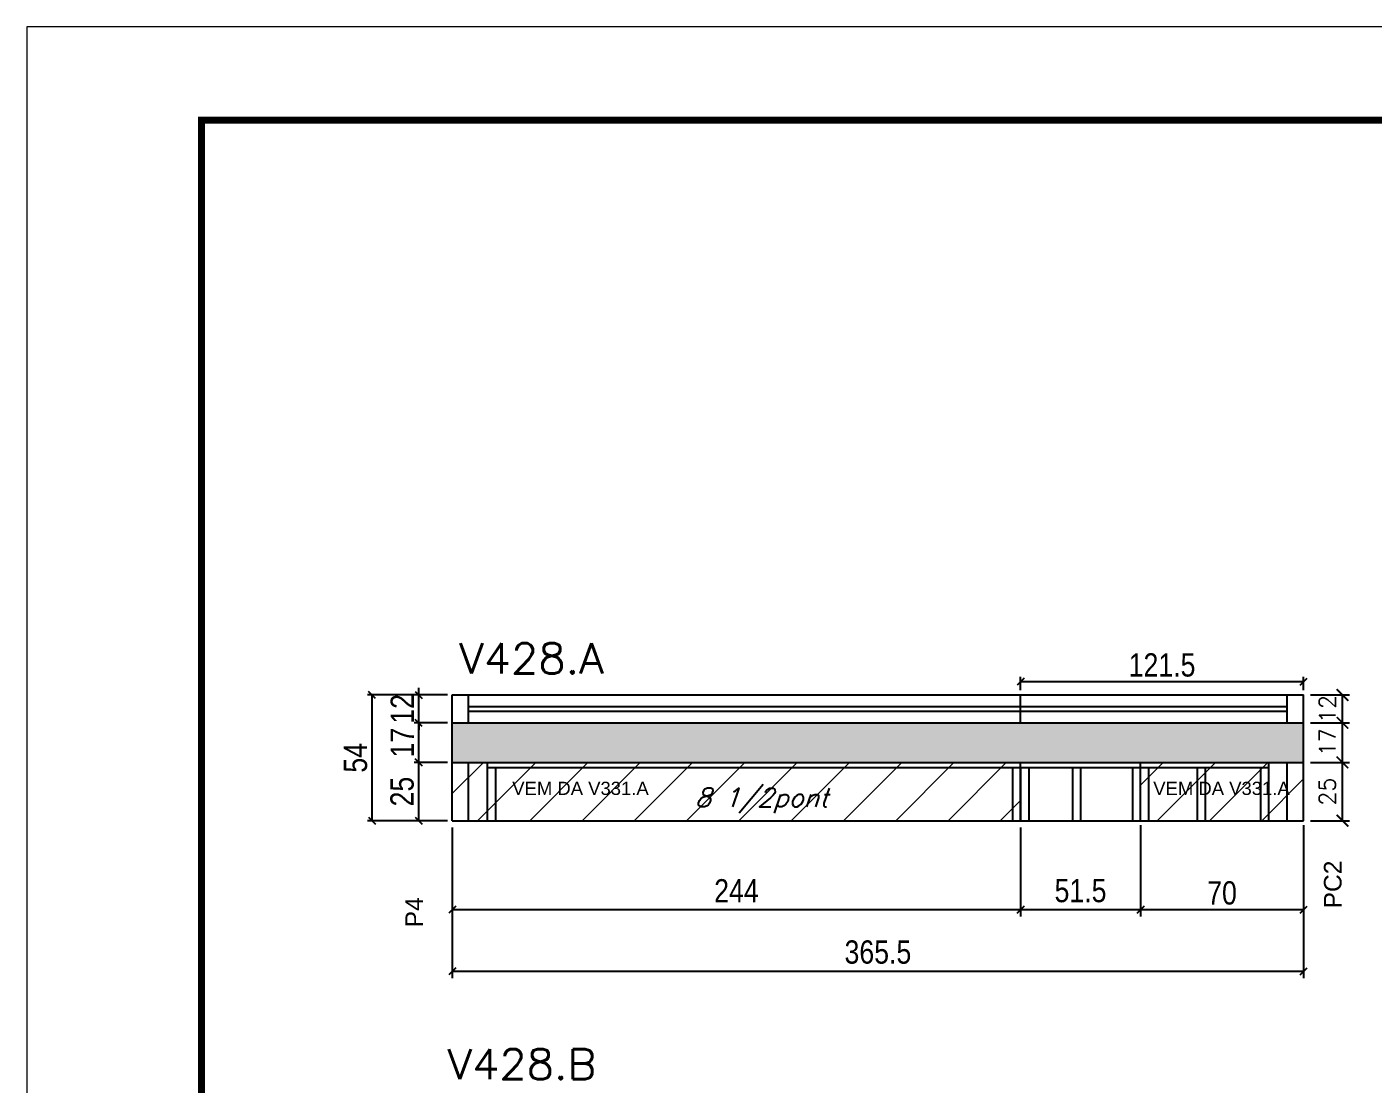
# Model space of a CAD drawing. Extents: x -3394 to 16474, y -5031 to 14397.
# Drawn here: x 5857 to 6435, y 4754 to 5208 of the extents above; entities that cross this region are included whole.
import ezdxf

# ---------------------------------------------------------------- set-up
doc = ezdxf.new("R2010")
doc.units = 0
doc.linetypes.add('DASHED', pattern=[0.75, 0.5, -0.25])
doc.layers.get('0').update_dxf_attribs({"linetype": 'CONTINUOUS'})
doc.layers.get('Defpoints').update_dxf_attribs({"linetype": 'CONTINUOUS'})
for name, color, linetype in [('COTA', 241, 'CONTINUOUS'), ('NOMENCLATURA', 7, 'CONTINUOUS'), ('Painéis', 200, 'CONTINUOUS'), ('SARR_2.2x7', 40, 'CONTINUOUS'), ('SARR_3.5x7', 81, 'CONTINUOUS'), ('SARR_EDITAR', 141, 'CONTINUOUS'), ('texto', 7, 'CONTINUOUS')]:
    doc.layers.add(name, color=color, linetype=linetype)
for name, color, linetype, lineweight in [('Folhas', 255, 'CONTINUOUS', 9), ('REAPROVEITAMENTO', 251, 'CONTINUOUS', 9), ('SARRAFO DE PRESSAO', 251, 'DASHED', 9), ('Texto Seção', 7, 'CONTINUOUS', 15)]:
    doc.layers.add(name, color=color, linetype=linetype, lineweight=lineweight)
doc.styles.add('ARIAL', font='arial.ttf')
doc.styles.add('COTA TECNICA', font='techl___.ttf', dxfattribs={"height": 10})
doc.styles.add('REGUA-120', font='ROMANS.shx', dxfattribs={"height": 15})
doc.styles.add('ROMANS', font='romans.shx')
doc.dimstyles.new('Cota Paínel', dxfattribs={"dimtxt": 7, "dimasz": 5, "dimexe": 3, "dimexo": 3, "dimgap": 3, "dimtad": 1, "dimdec": 1, "dimzin": 12, "dimdsep": 46, "dimtxsty": 'ROMANS', "dimblk": 'ARCHTICK', "dimcen": 0, "dimclrd": 4, "dimclre": 4, "dimclrt": 1, "dimadec": 1, "dimazin": 3, "dimtfac": 1, "dimtdec": 1, "dimtmove": 0, "dimatfit": 3, "dimldrblk": 'OBLIQUE', "dimfxl": 1, "dimtolj": 1, "dimtzin": 12, "dimarcsym": 0})
doc.dimstyles.new('PAINEL', dxfattribs={"dimtxt": 10, "dimasz": 3, "dimexe": 3, "dimexo": 3, "dimgap": 3, "dimtad": 1, "dimdec": 1, "dimzin": 12, "dimdsep": 46, "dimtxsty": 'COTA TECNICA', "dimblk1": 'OBLIQUE', "dimblk2": 'OBLIQUE', "dimsah": 1, "dimcen": 0.9, "dimclrd": 4, "dimclre": 4, "dimclrt": 240, "dimadec": 1, "dimazin": 3, "dimtfac": 1, "dimtdec": 1, "dimtmove": 0, "dimatfit": 3, "dimfxl": 1, "dimtolj": 1, "dimtzin": 12, "dimarcsym": 0})
pattern_1 = [(45, (0, 994.16), (-11.22532, 11.22532), [])]

# ---------------------------------------------------------------- blocks, each defined once
blk = doc.blocks.new('9999999999')
at = {"layer": 'Folhas'}
blk.add_lwpolyline([(98138.98, 34190.21), (99623.98, 34190.21), (99623.98, 35240.21), (98138.98, 35240.21)], close=True, dxfattribs=at)
at = {"layer": 'Folhas', "color": 30, "const_width": 3}
blk.add_lwpolyline([(98213.98, 34230.21), (99583.98, 34230.21), (99583.98, 35200.21), (98213.98, 35200.21)], close=True, dxfattribs=at)
blk = doc.blocks.new('_Oblique')
at = {"color": 0, "linetype": 'ByBlock', "lineweight": -2}
blk.add_line((-0.5, -0.5), (0.5, 0.5), dxfattribs=at)
blk = doc.blocks.new('*D764')
at = {"layer": 'COTA', "color": 4, "linetype": 'ByBlock', "lineweight": -2, "transparency": 16777216}
for p, q in [((6039.85, 4864.1), (6039.85, 4825.91)), ((6283.85, 4864.1), (6283.85, 4825.91)), ((6039.85, 4828.91), (6283.85, 4828.91))]:
    blk.add_line(p, q, dxfattribs=at)
at = {"layer": 'Defpoints', "color": 0, "linetype": 'ByBlock', "transparency": 16777216}
for p in [(6039.85, 4867.1), (6283.85, 4867.1), (6283.85, 4828.91)]:
    blk.add_point(p, dxfattribs=at)
at = {"layer": 'COTA', "color": 4, "linetype": 'ByBlock', "lineweight": -2, "transparency": 16777216, "xscale": 3, "yscale": 3, "zscale": 3, "rotation": 180}
blk.add_blockref('_Oblique', (6039.85, 4828.91), dxfattribs=at)
at = {"layer": 'COTA', "color": 4, "linetype": 'ByBlock', "lineweight": -2, "transparency": 16777216, "xscale": 3, "yscale": 3, "zscale": 3}
blk.add_blockref('_Oblique', (6283.85, 4828.91), dxfattribs=at)
at = {"layer": 'COTA', "color": 240, "linetype": 'ByBlock', "transparency": 16777216, "insert": (6161.85, 4836.99), "char_height": 10, "attachment_point": 5, "style": 'COTA TECNICA'}
blk.add_mtext('\\A1;244', dxfattribs=at)
blk = doc.blocks.new('*D765')
at = {"layer": 'COTA', "color": 4, "linetype": 'ByBlock', "lineweight": -2, "transparency": 16777216}
for p, q in [((6283.85, 4864.1), (6283.85, 4825.91)), ((6335.35, 4864.1), (6335.35, 4825.91)), ((6283.85, 4828.91), (6335.35, 4828.91))]:
    blk.add_line(p, q, dxfattribs=at)
at = {"layer": 'Defpoints', "color": 0, "linetype": 'ByBlock', "transparency": 16777216}
for p in [(6283.85, 4867.1), (6335.35, 4867.1), (6335.35, 4828.91)]:
    blk.add_point(p, dxfattribs=at)
at = {"layer": 'COTA', "color": 4, "linetype": 'ByBlock', "lineweight": -2, "transparency": 16777216, "xscale": 3, "yscale": 3, "zscale": 3, "rotation": 180}
blk.add_blockref('_Oblique', (6283.85, 4828.91), dxfattribs=at)
at = {"layer": 'COTA', "color": 4, "linetype": 'ByBlock', "lineweight": -2, "transparency": 16777216, "xscale": 3, "yscale": 3, "zscale": 3}
blk.add_blockref('_Oblique', (6335.35, 4828.91), dxfattribs=at)
at = {"layer": 'COTA', "color": 240, "linetype": 'ByBlock', "transparency": 16777216, "insert": (6309.6, 4837.02), "char_height": 10, "attachment_point": 5, "style": 'COTA TECNICA'}
blk.add_mtext('\\A1;51.5', dxfattribs=at)
blk = doc.blocks.new('*D773')
at = {"layer": 'COTA', "color": 4, "linetype": 'ByBlock', "lineweight": -2, "transparency": 16777216}
for p, q in [((6039.85, 4864.1), (6039.85, 4799.41)), ((6405.35, 4864.1), (6405.35, 4799.41)), ((6039.85, 4802.41), (6405.35, 4802.41))]:
    blk.add_line(p, q, dxfattribs=at)
at = {"layer": 'Defpoints', "color": 0, "linetype": 'ByBlock', "transparency": 16777216}
for p in [(6039.85, 4867.1), (6405.35, 4867.1), (6405.35, 4802.41)]:
    blk.add_point(p, dxfattribs=at)
at = {"layer": 'COTA', "color": 4, "linetype": 'ByBlock', "lineweight": -2, "transparency": 16777216, "xscale": 3, "yscale": 3, "zscale": 3, "rotation": 180}
blk.add_blockref('_Oblique', (6039.85, 4802.41), dxfattribs=at)
at = {"layer": 'COTA', "color": 4, "linetype": 'ByBlock', "lineweight": -2, "transparency": 16777216, "xscale": 3, "yscale": 3, "zscale": 3}
blk.add_blockref('_Oblique', (6405.35, 4802.41), dxfattribs=at)
at = {"layer": 'COTA', "color": 240, "linetype": 'ByBlock', "transparency": 16777216, "insert": (6222.6, 4810.63), "char_height": 10, "attachment_point": 5, "style": 'COTA TECNICA'}
blk.add_mtext('\\A1;365.5', dxfattribs=at)
blk = doc.blocks.new('_ArchTick')
at = {"color": 0, "linetype": 'ByBlock', "const_width": 0.15}
blk.add_lwpolyline([(-0.5, -0.5), (0.5, 0.5)], dxfattribs=at)
blk = doc.blocks.new('*D766')
at = {"layer": 'COTA', "color": 4, "lineweight": -2, "transparency": 16777216}
for p, q in [((6408.35, 4892.1), (6425.06, 4892.1)), ((6422.06, 4867.1), (6422.06, 4892.1)), ((6408.35, 4867.1), (6425.06, 4867.1))]:
    blk.add_line(p, q, dxfattribs=at)
at = {"layer": 'Defpoints', "color": 0, "transparency": 16777216}
for p in [(6405.35, 4892.1), (6422.06, 4892.1), (6405.35, 4867.1)]:
    blk.add_point(p, dxfattribs=at)
at = {"layer": 'COTA', "color": 4, "lineweight": -2, "transparency": 16777216, "xscale": 5, "yscale": 5, "zscale": 5}
for p, rotation in [((6422.06, 4892.1), 90), ((6422.06, 4867.1), 270)]:
    blk.add_blockref('_ArchTick', p, dxfattribs=dict(at, rotation=rotation))
at = {"layer": 'COTA', "color": 1, "transparency": 16777216, "insert": (6415.56, 4879.6), "char_height": 7, "attachment_point": 5, "rotation": 90, "style": 'ROMANS'}
blk.add_mtext('\\A1;25', dxfattribs=at)
blk = doc.blocks.new('*D767')
at = {"layer": 'COTA', "color": 4, "lineweight": -2, "transparency": 16777216}
for p, q in [((6408.35, 4909.1), (6425.06, 4909.1)), ((6422.06, 4892.1), (6422.06, 4909.1)), ((6408.35, 4892.1), (6425.06, 4892.1))]:
    blk.add_line(p, q, dxfattribs=at)
at = {"layer": 'Defpoints', "color": 0, "transparency": 16777216}
for p in [(6405.35, 4909.1), (6422.06, 4909.1), (6405.35, 4892.1)]:
    blk.add_point(p, dxfattribs=at)
at = {"layer": 'COTA', "color": 4, "lineweight": -2, "transparency": 16777216, "xscale": 5, "yscale": 5, "zscale": 5}
for p, rotation in [((6422.06, 4909.1), 90), ((6422.06, 4892.1), 270)]:
    blk.add_blockref('_ArchTick', p, dxfattribs=dict(at, rotation=rotation))
at = {"layer": 'COTA', "color": 1, "transparency": 16777216, "insert": (6415.56, 4900.79), "char_height": 7, "attachment_point": 5, "rotation": 90, "style": 'ROMANS'}
blk.add_mtext('\\A1;17', dxfattribs=at)
blk = doc.blocks.new('*D770')
at = {"layer": 'COTA', "color": 4, "linetype": 'Continuous', "lineweight": -2, "transparency": 16777216}
for p, q in [((6037.85, 4892.1), (6023.44, 4892.1)), ((6025.44, 4867.1), (6025.44, 4892.1)), ((6037.85, 4867.1), (6023.44, 4867.1))]:
    blk.add_line(p, q, dxfattribs=at)
at = {"layer": 'Defpoints', "color": 0, "linetype": 'Continuous', "transparency": 16777216}
for p in [(6025.44, 4892.1), (6039.85, 4892.1), (6039.85, 4867.1)]:
    blk.add_point(p, dxfattribs=at)
at = {"layer": 'COTA', "color": 4, "linetype": 'Continuous', "lineweight": -2, "transparency": 16777216, "xscale": 3, "yscale": 3, "zscale": 3}
for p, rotation in [((6025.44, 4892.1), 90), ((6025.44, 4867.1), 270)]:
    blk.add_blockref('_Oblique', p, dxfattribs=dict(at, rotation=rotation))
at = {"layer": 'COTA', "color": 240, "linetype": 'Continuous', "transparency": 16777216, "insert": (6018.33, 4879.6), "char_height": 10, "attachment_point": 5, "rotation": 90, "style": 'COTA TECNICA'}
blk.add_mtext('\\A1;25', dxfattribs=at)
blk = doc.blocks.new('*D771')
at = {"layer": 'COTA', "color": 4, "linetype": 'Continuous', "lineweight": -2, "transparency": 16777216}
for p, q in [((6037.85, 4909.1), (6023.44, 4909.1)), ((6025.44, 4892.1), (6025.44, 4909.1)), ((6037.85, 4892.1), (6023.44, 4892.1))]:
    blk.add_line(p, q, dxfattribs=at)
at = {"layer": 'Defpoints', "color": 0, "linetype": 'Continuous', "transparency": 16777216}
for p in [(6025.44, 4909.1), (6039.85, 4909.1), (6039.85, 4892.1)]:
    blk.add_point(p, dxfattribs=at)
at = {"layer": 'COTA', "color": 4, "linetype": 'Continuous', "lineweight": -2, "transparency": 16777216, "xscale": 3, "yscale": 3, "zscale": 3}
for p, rotation in [((6025.44, 4909.1), 90), ((6025.44, 4892.1), 270)]:
    blk.add_blockref('_Oblique', p, dxfattribs=dict(at, rotation=rotation))
at = {"layer": 'COTA', "color": 240, "linetype": 'Continuous', "transparency": 16777216, "insert": (6018.36, 4900.6), "char_height": 10, "attachment_point": 5, "rotation": 90, "style": 'COTA TECNICA'}
blk.add_mtext('\\A1;17', dxfattribs=at)
blk = doc.blocks.new('*D775')
at = {"layer": 'COTA', "color": 4, "linetype": 'Continuous', "lineweight": -2, "transparency": 16777216}
for p, q in [((6037.85, 4921.1), (6003.44, 4921.1)), ((6005.44, 4867.1), (6005.44, 4921.1)), ((6037.85, 4867.1), (6003.44, 4867.1))]:
    blk.add_line(p, q, dxfattribs=at)
at = {"layer": 'Defpoints', "color": 0, "linetype": 'Continuous', "transparency": 16777216}
for p in [(6005.44, 4921.1), (6039.85, 4921.1), (6039.85, 4867.1)]:
    blk.add_point(p, dxfattribs=at)
at = {"layer": 'COTA', "color": 4, "linetype": 'Continuous', "lineweight": -2, "transparency": 16777216, "xscale": 3, "yscale": 3, "zscale": 3}
for p, rotation in [((6005.44, 4921.1), 90), ((6005.44, 4867.1), 270)]:
    blk.add_blockref('_Oblique', p, dxfattribs=dict(at, rotation=rotation))
at = {"layer": 'COTA', "color": 240, "linetype": 'Continuous', "transparency": 16777216, "insert": (5998.33, 4894.1), "char_height": 10, "attachment_point": 5, "rotation": 90, "style": 'COTA TECNICA'}
blk.add_mtext('\\A1;54', dxfattribs=at)
blk = doc.blocks.new('*D776')
at = {"layer": 'COTA', "color": 4, "lineweight": -2, "transparency": 16777216}
for p, q in [((6408.35, 4921.1), (6425.06, 4921.1)), ((6422.06, 4909.1), (6422.06, 4921.1)), ((6408.35, 4909.1), (6425.06, 4909.1))]:
    blk.add_line(p, q, dxfattribs=at)
at = {"layer": 'Defpoints', "color": 0, "transparency": 16777216}
for p in [(6405.35, 4921.1), (6422.06, 4921.1), (6405.35, 4909.1)]:
    blk.add_point(p, dxfattribs=at)
at = {"layer": 'COTA', "color": 4, "lineweight": -2, "transparency": 16777216, "xscale": 5, "yscale": 5, "zscale": 5}
for p, rotation in [((6422.06, 4921.1), 90), ((6422.06, 4909.1), 270)]:
    blk.add_blockref('_ArchTick', p, dxfattribs=dict(at, rotation=rotation))
at = {"layer": 'COTA', "color": 1, "transparency": 16777216, "insert": (6415.56, 4915.1), "char_height": 7, "attachment_point": 5, "rotation": 90, "style": 'ROMANS'}
blk.add_mtext('\\A1;12', dxfattribs=at)
blk = doc.blocks.new('*D777')
at = {"layer": 'COTA', "color": 4, "linetype": 'Continuous', "lineweight": -2, "transparency": 16777216}
for p, q in [((6037.85, 4921.1), (6023.44, 4921.1)), ((6025.44, 4921.1), (6025.44, 4924.1)), ((6025.44, 4909.1), (6025.44, 4921.1)), ((6037.85, 4909.1), (6023.44, 4909.1)), ((6025.44, 4909.1), (6025.44, 4906.1))]:
    blk.add_line(p, q, dxfattribs=at)
at = {"layer": 'Defpoints', "color": 0, "linetype": 'Continuous', "transparency": 16777216}
for p in [(6025.44, 4921.1), (6039.85, 4921.1), (6039.85, 4909.1)]:
    blk.add_point(p, dxfattribs=at)
at = {"layer": 'COTA', "color": 4, "linetype": 'Continuous', "lineweight": -2, "transparency": 16777216, "xscale": 3, "yscale": 3, "zscale": 3}
for p, rotation in [((6025.44, 4921.1), 270), ((6025.44, 4909.1), 90)]:
    blk.add_blockref('_Oblique', p, dxfattribs=dict(at, rotation=rotation))
at = {"layer": 'COTA', "color": 240, "linetype": 'Continuous', "transparency": 16777216, "insert": (6018.38, 4915.1), "char_height": 10, "attachment_point": 5, "rotation": 90, "style": 'COTA TECNICA'}
blk.add_mtext('\\A1;12', dxfattribs=at)
blk = doc.blocks.new('*D807')
at = {"layer": 'COTA', "color": 4, "linetype": 'Continuous', "lineweight": -2, "transparency": 16777216}
for p, q in [((6335.35, 4865.1), (6335.35, 4826.91)), ((6405.35, 4865.1), (6405.35, 4826.91)), ((6335.35, 4828.91), (6405.35, 4828.91))]:
    blk.add_line(p, q, dxfattribs=at)
at = {"layer": 'Defpoints', "color": 0, "linetype": 'Continuous', "transparency": 16777216}
for p in [(6335.35, 4867.1), (6405.35, 4867.1), (6405.35, 4828.91)]:
    blk.add_point(p, dxfattribs=at)
at = {"layer": 'COTA', "color": 4, "linetype": 'Continuous', "lineweight": -2, "transparency": 16777216, "xscale": 3, "yscale": 3, "zscale": 3, "rotation": 180}
blk.add_blockref('_Oblique', (6335.35, 4828.91), dxfattribs=at)
at = {"layer": 'COTA', "color": 4, "linetype": 'Continuous', "lineweight": -2, "transparency": 16777216, "xscale": 3, "yscale": 3, "zscale": 3}
blk.add_blockref('_Oblique', (6405.35, 4828.91), dxfattribs=at)
at = {"layer": 'COTA', "color": 240, "linetype": 'Continuous', "transparency": 16777216, "insert": (6370.35, 4836.02), "char_height": 10, "attachment_point": 5, "style": 'COTA TECNICA'}
blk.add_mtext('\\A1;70', dxfattribs=at)
blk = doc.blocks.new('*D808')
at = {"layer": 'COTA', "color": 4, "linetype": 'Continuous', "lineweight": -2, "transparency": 16777216}
for p, q in [((6283.85, 4923.1), (6283.85, 4928.8)), ((6283.85, 4926.8), (6405.35, 4926.8)), ((6405.35, 4923.1), (6405.35, 4928.8))]:
    blk.add_line(p, q, dxfattribs=at)
at = {"layer": 'Defpoints', "color": 0, "linetype": 'Continuous', "transparency": 16777216}
for p in [(6405.35, 4926.8), (6283.85, 4921.1), (6405.35, 4921.1)]:
    blk.add_point(p, dxfattribs=at)
at = {"layer": 'COTA', "color": 4, "linetype": 'Continuous', "lineweight": -2, "transparency": 16777216, "xscale": 3, "yscale": 3, "zscale": 3, "rotation": 180}
blk.add_blockref('_Oblique', (6283.85, 4926.8), dxfattribs=at)
at = {"layer": 'COTA', "color": 4, "linetype": 'Continuous', "lineweight": -2, "transparency": 16777216, "xscale": 3, "yscale": 3, "zscale": 3}
blk.add_blockref('_Oblique', (6405.35, 4926.8), dxfattribs=at)
at = {"layer": 'COTA', "color": 240, "linetype": 'Continuous', "transparency": 16777216, "insert": (6344.6, 4933.91), "char_height": 10, "attachment_point": 5, "style": 'COTA TECNICA'}
blk.add_mtext('\\A1;121.5', dxfattribs=at)

msp = doc.modelspace()

# ---------------------------------------------------------------- hatches: boundary and pattern name
at = {"layer": 'COTA', "linetype": 'Continuous'}
h = msp.add_hatch(dxfattribs=at)
h.set_pattern_fill('AR-CONC', color=256, scale=0.05)
h.set_pattern_definition([(50, (4281.893, -2709.288), (9.1092334, -0.796954), [0.9525, -10.4775]), (355, (4281.893, -2709.288), (-1.762171, 9.552842), [0.762, -8.382029]), (100.45144, (4282.652, -2709.354), (7.347062, 8.755888), [0.8095, -8.904512]), (46.1842, (4281.893, -2706.748), (13.553952, -2.102116), [1.42875, -15.71625]), (96.63556, (4283.022, -2706.923), (11.870207, 12.371306), [1.21425, -13.35678]), (351.18415, (4281.893, -2706.748), (11.870207, 12.371306), [1.142998, -12.572987]), (21, (4283.163, -2707.383), (7.5807196, -5.11326), [0.9525, -10.4775]), (326, (4283.163, -2707.383), (3.090101, 9.209398), [0.762, -8.382]), (71.45144, (4283.795, -2707.809), (10.670821, 4.096138), [0.8095, -8.904497]), (37.5, (4281.893, -2709.2877), (0.1544302, 4.227752), [0, -8.2804, 0, -8.509, 0, -8.41375]), (7.5, (4281.893, -2709.2877), (3.340983, 5.0090287), [0, -4.8514, 0, -8.0899, 0, -3.20675]), (327.5, (4279.061, -2709.2877), (6.7795298, -0.2864372), [0, -3.175, 0, -9.906, 0, -13.1445]), (317.5, (4277.791, -2709.2877), (7.406459, 1.2713246), [0, -4.1275, 0, -6.5786, 0, -9.3345])])
h.paths.add_polyline_path([(6405.35, 4892.1), (6405.35, 4909.1), (6039.85, 4909.1), (6039.85, 4892.1)])
at = {"layer": 'REAPROVEITAMENTO', "linetype": 'Continuous'}
h = msp.add_hatch(dxfattribs=at)
h.set_pattern_fill('ANSI31', color=256, scale=5)
h.set_pattern_definition(pattern_1)
h.paths.add_polyline_path([(6039.85, 4892.1), (6039.85, 4867.1), (6283.85, 4867.1), (6283.85, 4892.1)])
h = msp.add_hatch(dxfattribs=at)
h.set_pattern_fill('ANSI31', color=256, scale=5)
h.set_pattern_definition(pattern_1)
h.paths.add_polyline_path([(6405.35, 4867.1), (6405.35, 4892.1), (6335.35, 4892.1), (6335.35, 4867.1)])

# ---------------------------------------------------------------- linework, layer by layer
at = {"layer": 'COTA', "linetype": 'ByBlock'}
for p, q in [((6039.85, 4909.1), (6405.35, 4909.1)), ((6039.85, 4892.1), (6039.85, 4909.1)), ((6405.35, 4892.1), (6405.35, 4909.1))]:
    msp.add_line(p, q, dxfattribs=at)
at = {"layer": 'Painéis', "linetype": 'ByBlock'}
for p, q in [((6039.85, 4921.1), (6405.35, 4921.1)), ((6039.85, 4909.1), (6039.85, 4921.1)), ((6283.85, 4909.1), (6283.85, 4921.1)), ((6405.35, 4909.1), (6405.35, 4921.1)), ((6039.85, 4909.1), (6405.35, 4909.1)), ((6039.85, 4892.1), (6405.35, 4892.1)), ((6039.85, 4867.1), (6039.85, 4892.1)), ((6283.85, 4867.1), (6283.85, 4892.1)), ((6335.35, 4867.1), (6335.35, 4892.1)), ((6405.35, 4867.1), (6405.35, 4892.1)), ((6039.85, 4867.1), (6405.35, 4867.1))]:
    msp.add_line(p, q, dxfattribs=at)
at = {"layer": 'SARR_2.2x7', "linetype": 'Continuous'}
for p, q in [((6046.85, 4909.1), (6046.85, 4921.1)), ((6398.35, 4909.1), (6398.35, 4921.1)), ((6046.85, 4867.1), (6046.85, 4892.1)), ((6054.85, 4889.9), (6283.85, 4889.9)), ((6283.85, 4889.9), (6335.35, 4889.9)), ((6335.35, 4889.9), (6390.35, 4889.9)), ((6398.35, 4867.1), (6398.35, 4892.1))]:
    msp.add_line(p, q, dxfattribs=at)
at = {"layer": 'SARR_3.5x7'}
for p, q in [((6054.85, 4892.1), (6054.85, 4867.1)), ((6058.35, 4889.9), (6058.35, 4867.1)), ((6280.35, 4889.9), (6280.35, 4867.1)), ((6283.85, 4889.9), (6283.85, 4867.1)), ((6287.35, 4889.9), (6287.35, 4867.1)), ((6306.08, 4889.9), (6306.08, 4867.1)), ((6309.58, 4889.9), (6309.58, 4867.1)), ((6331.85, 4889.9), (6331.85, 4867.1)), ((6338.85, 4889.9), (6338.85, 4867.1)), ((6359.63, 4889.9), (6359.63, 4867.1)), ((6363.13, 4889.9), (6363.13, 4867.1)), ((6386.85, 4889.9), (6386.85, 4867.1)), ((6390.35, 4892.1), (6390.35, 4867.1)), ((6054.85, 4867.1), (6058.35, 4867.1)), ((6280.35, 4867.1), (6283.85, 4867.1)), ((6283.85, 4867.1), (6287.35, 4867.1)), ((6386.85, 4867.1), (6390.35, 4867.1))]:
    msp.add_line(p, q, dxfattribs=at)
at = {"layer": 'SARR_EDITAR', "linetype": 'Continuous'}
for p, q in [((6046.85, 4916.1), (6283.85, 4916.1)), ((6046.85, 4914.1), (6283.85, 4914.1)), ((6283.85, 4916.1), (6398.35, 4916.1)), ((6283.85, 4914.1), (6398.35, 4914.1))]:
    msp.add_line(p, q, dxfattribs=at)

# ---------------------------------------------------------------- block references
at = {"layer": 'SARRAFO DE PRESSAO', "color": 6, "linetype": 'ByBlock'}
msp.add_blockref('9999999999', (-92281.77, -30032.25), dxfattribs=at)

# ---------------------------------------------------------------- texts
at = {"layer": 'NOMENCLATURA', "linetype": 'Continuous', "style": 'ARIAL'}
for p in [(6065.59, 4878.14), (6340.82, 4878.14)]:
    msp.add_text('VEM DA V331.A', height=5.6753, dxfattribs=at).set_placement(p)
for s, p in [('PC2', (6421.67, 4829.41)), ('P4', (6027.26, 4821.27))]:
    msp.add_text(s, height=7.567, rotation=90, dxfattribs=at).set_placement(p)
at = {"layer": 'texto', "color": 2, "insert": (6172.62, 4875.71), "char_height": 8, "attachment_point": 5, "style": 'ROMANS'}
msp.add_mtext('{\\Q19;\\C256;8 1/2pont}', dxfattribs=at)
at = {"layer": 'Texto Seção', "style": 'REGUA-120', "width": 1.05}
for s, p in [('V428.A', (6042.85, 4930.29)), ('V428.B', (6037.85, 4756.04))]:
    msp.add_text(s, height=13, dxfattribs=at).set_placement(p)

# ---------------------------------------------------------------- dimensions: what is measured, and where the dimension line sits
at = {"layer": 'COTA', "linetype": 'Continuous'}
for base, p1, p2, picture, middle in [((6405.35, 4926.8), (6283.85, 4921.1), (6405.35, 4921.1), '*D808', (6344.6, 4933.91)), ((6405.35, 4828.91), (6335.35, 4867.1), (6405.35, 4867.1), '*D807', (6370.35, 4836.02))]:
    dim = msp.add_linear_dim(base=base, p1=p1, p2=p2, dimstyle='PAINEL', override={"dimexe": 2, "dimexo": 2, "dimgap": 2, "dimadec": 8, "dimtix": 1, "dimatfit": 2, "dimldrblk": 'Oblique'}, dxfattribs=at)
    dim.commit()
    dim.dimension.update_dxf_attribs({"geometry": picture, "text_midpoint": middle})
for base, p1, p2, picture, middle in [((6005.44, 4921.1), (6039.85, 4867.1), (6039.85, 4921.1), '*D775', (5998.33, 4894.1)), ((6025.44, 4921.1), (6039.85, 4909.1), (6039.85, 4921.1), '*D777', (6018.38, 4915.1)), ((6025.44, 4909.1), (6039.85, 4892.1), (6039.85, 4909.1), '*D771', (6018.36, 4900.6)), ((6025.44, 4892.1), (6039.85, 4867.1), (6039.85, 4892.1), '*D770', (6018.33, 4879.6))]:
    dim = msp.add_linear_dim(base=base, p1=p1, p2=p2, angle=90, dimstyle='PAINEL', override={"dimexe": 2, "dimexo": 2, "dimgap": 2, "dimadec": 8, "dimtix": 1, "dimatfit": 2, "dimldrblk": 'Oblique'}, dxfattribs=at)
    dim.commit()
    dim.dimension.update_dxf_attribs({"geometry": picture, "text_midpoint": middle})
at = {"layer": 'COTA'}
for base, p1, p2, picture, middle in [((6422.06, 4921.1), (6405.35, 4909.1), (6405.35, 4921.1), '*D776', (6422.06, 4915.1)), ((6422.06, 4909.1), (6405.35, 4892.1), (6405.35, 4909.1), '*D767', (6422.06, 4900.79))]:
    dim = msp.add_linear_dim(base=base, p1=p1, p2=p2, angle=90, dimstyle='Cota Paínel', dxfattribs=at)
    dim.commit()
    dim.dimension.update_dxf_attribs({"geometry": picture, "text_midpoint": middle, "dimtype": 160})
dim = msp.add_linear_dim(base=(6422.06, 4892.1), p1=(6405.35, 4867.1), p2=(6405.35, 4892.1), angle=90, dimstyle='Cota Paínel', dxfattribs=at)
dim.commit()
dim.dimension.update_dxf_attribs({"geometry": '*D766', "text_midpoint": (6415.56, 4879.6)})
at = {"layer": 'COTA', "linetype": 'ByBlock'}
for base, p2, picture, middle in [((6283.85, 4828.91), (6283.85, 4867.1), '*D764', (6161.85, 4836.99)), ((6405.35, 4802.41), (6405.35, 4867.1), '*D773', (6222.6, 4810.63))]:
    dim = msp.add_linear_dim(base=base, p1=(6039.85, 4867.1), p2=p2, dimstyle='PAINEL', dxfattribs=at)
    dim.commit()
    dim.dimension.update_dxf_attribs({"geometry": picture, "text_midpoint": middle})
dim = msp.add_linear_dim(base=(6335.35, 4828.91), p1=(6283.85, 4867.1), p2=(6335.35, 4867.1), dimstyle='PAINEL', override={"dimtmove": 1}, dxfattribs=at)
dim.commit()
dim.dimension.update_dxf_attribs({"geometry": '*D765', "text_midpoint": (6309.6, 4837.02)})

doc.saveas('drawing.dxf')
